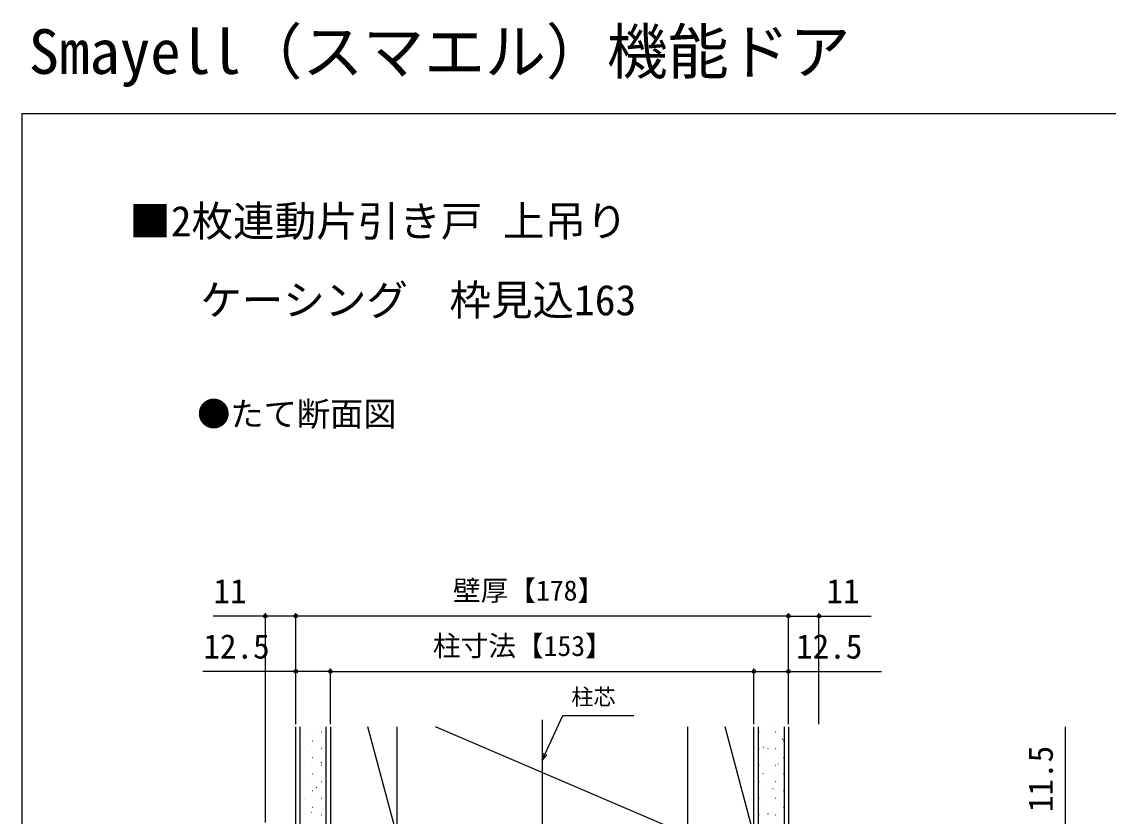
# Model space of a CAD drawing. Units: millimetres, scale not verified. Extents: x -525 to 525, y -784 to 780.
# Drawn here: x -525 to -132.5, y 492.7 to 779.6 of the extents above; entities that cross this region are included whole.
import ezdxf
from ezdxf.enums import TextEntityAlignment as Align

# ---------------------------------------------------------------- set-up
doc = ezdxf.new("R2010")
doc.units = ezdxf.units.MM
doc.header["$LTSCALE"] = 4
for name, color, linetype in [('0-2_USER1', 3, 'Continuous'), ('0-4_YKK_12', 2, 'Continuous'), ('0-7_YKK_D', 6, 'Continuous'), ('0-8_YKK_ZWAK', 7, 'Continuous'), ('0-9_YSS_K', 3, 'Continuous')]:
    doc.layers.add(name, color=color, linetype=linetype)
doc.styles.add('ＭＳ ゴシック', font='')
doc.styles.get('ＭＳ ゴシック').set_extended_font_data('MS Gothic')

msp = doc.modelspace()

# ---------------------------------------------------------------- linework, layer by layer
at = {"layer": '0-4_YKK_12'}
msp.add_line((-337.001, 527.5), (-337.001, 45.756), dxfattribs=at)
at = {"layer": '0-7_YKK_D'}
for p, q in [((-437.001, 490.5), (-437.001, 566)), ((-426.001, 526), (-426.001, 566)), ((-426.001, 526), (-426.001, 566)), ((-248.001, 526), (-248.001, 566)), ((-248.001, 526), (-248.001, 566)), ((-237.005, 526), (-237.005, 566)), ((-248.001, 565), (-426.001, 565)), ((-426.001, 526), (-426.001, 546)), ((-413.501, 526), (-413.501, 546)), ((-413.501, 526), (-413.501, 546)), ((-260.501, 526), (-260.501, 546)), ((-260.501, 526), (-260.501, 546)), ((-248.001, 526), (-248.001, 546)), ((-413.501, 545), (-260.501, 545))]:
    msp.add_line(p, q, dxfattribs=at)
for points in [[(-426.001, 565), (-437.001, 565), (-455.892, 565)], [(-248.001, 565), (-237.005, 565), (-218.114, 565)], [(-413.501, 545), (-426.001, 545), (-459.551, 545)], [(-260.501, 545), (-248.001, 545), (-214.451, 545)], [(-337.001, 512.924), (-335.923, 515.235), (-329.482, 529.048), (-303.887, 529.048)], [(-147.897, 480), (-147.897, 491.5), (-147.897, 525.05)], [(-335.304, 514.946), (-337.001, 512.924), (-336.543, 515.524)]]:
    msp.add_lwpolyline(points, dxfattribs=at)
for centre in [(-437.001, 565), (-426.001, 565), (-426.001, 565), (-248.001, 565), (-248.001, 565), (-237.005, 565), (-426.001, 545), (-413.501, 545), (-413.501, 545), (-260.501, 545), (-260.501, 545), (-248.001, 545)]:
    msp.add_circle(centre, 0.637, dxfattribs=at)
at = {"layer": '0-8_YKK_ZWAK'}
for q in [(-525, -783.5), (525, 746.5)]:
    msp.add_line((-525, 746.5), q, dxfattribs=at)
at = {"layer": '0-9_YSS_K'}
for p, q in [((-426.001, 480), (-426.001, 525)), ((-424.501, 525), (-424.501, 480)), ((-424.501, 522.698), (-424.484, 522.709)), ((-422.908, 523.157), (-422.808, 523.157)), ((-417.517, 523.255), (-417.498, 523.261)), ((-416.828, 523.157), (-416.728, 523.157)), ((-415.001, 480), (-415.001, 525)), ((-413.501, 525), (-413.501, 480)), ((-389.501, 525), (-389.501, 480)), ((-284.501, 486), (-375.501, 525)), ((-284.501, 525), (-284.501, 480)), ((-260.501, 486), (-270.951, 525)), ((-260.501, 480), (-260.501, 525)), ((-259.001, 525), (-259.001, 480)), ((-258.748, 523.157), (-258.648, 523.157)), ((-258.299, 522.818), (-258.28, 522.824)), ((-252.718, 524.794), (-252.699, 524.801)), ((-252.668, 523.157), (-252.568, 523.157)), ((-249.501, 480), (-249.501, 525)), ((-248.001, 525), (-248.001, 480)), ((-423.097, 521.278), (-423.079, 521.285)), ((-420.058, 519.927), (-419.958, 519.927)), ((-415.045, 521.121), (-415.001, 521.15)), ((-255.898, 519.927), (-255.798, 519.927)), ((-251.52, 519.536), (-251.502, 519.543)), ((-250.151, 520.564), (-249.984, 520.674)), ((-249.818, 519.927), (-249.718, 519.927)), ((-422.908, 517.177), (-422.808, 517.177)), ((-421.805, 516.054), (-421.787, 516.061)), ((-416.828, 517.177), (-416.728, 517.177)), ((-416.319, 517.997), (-416.3, 518.004)), ((-258.748, 517.177), (-258.648, 517.177)), ((-257.007, 517.593), (-256.988, 517.6)), ((-255.529, 517.004), (-255.362, 517.114)), ((-252.668, 517.177), (-252.568, 517.177)), ((-249.569, 514.545), (-249.55, 514.552)), ((-422.908, 511.197), (-422.808, 511.197)), ((-420.608, 510.796), (-420.589, 510.803)), ((-420.058, 513.947), (-419.958, 513.947)), ((-416.828, 511.197), (-416.728, 511.197)), ((-416.814, 512.115), (-416.647, 512.225)), ((-258.748, 511.197), (-258.648, 511.197)), ((-255.898, 513.947), (-255.798, 513.947)), ((-255.809, 512.336), (-255.79, 512.342)), ((-252.668, 511.197), (-252.568, 511.197)), ((-251.919, 511.558), (-251.753, 511.668)), ((-249.818, 513.947), (-249.718, 513.947)), ((-420.058, 507.967), (-419.958, 507.967)), ((-257.298, 507.998), (-257.131, 508.108)), ((-255.898, 507.967), (-255.798, 507.967)), ((-253.857, 507.345), (-253.838, 507.352)), ((-249.818, 507.967), (-249.718, 507.967)), ((-422.908, 505.217), (-422.808, 505.217)), ((-418.656, 505.806), (-418.637, 505.812)), ((-418.583, 503.108), (-418.416, 503.219)), ((-416.828, 505.217), (-416.728, 505.217)), ((-258.748, 505.217), (-258.648, 505.217)), ((-253.688, 502.551), (-253.522, 502.662)), ((-252.668, 505.217), (-252.568, 505.217)), ((-422.944, 498.605), (-422.925, 498.612)), ((-422.908, 499.237), (-422.808, 499.237)), ((-420.058, 501.987), (-419.958, 501.987)), ((-417.364, 500.581), (-417.345, 500.588)), ((-416.828, 499.237), (-416.728, 499.237)), ((-259.001, 499.035), (-258.9, 499.102)), ((-258.748, 499.237), (-258.648, 499.237)), ((-258.145, 500.144), (-258.126, 500.151)), ((-255.898, 501.987), (-255.798, 501.987)), ((-252.668, 499.237), (-252.568, 499.237)), ((-252.565, 502.121), (-252.546, 502.127)), ((-249.818, 501.987), (-249.718, 501.987)), ((-420.058, 496.007), (-419.958, 496.007)), ((-416.166, 495.323), (-416.147, 495.33)), ((-256.853, 494.92), (-256.834, 494.927)), ((-255.898, 496.007), (-255.798, 496.007)), ((-251.367, 496.863), (-251.348, 496.869)), ((-249.818, 496.007), (-249.718, 496.007)), ((-422.908, 493.257), (-422.808, 493.257)), ((-421.652, 493.381), (-421.633, 493.387)), ((-420.352, 494.102), (-420.185, 494.212)), ((-416.828, 493.257), (-416.728, 493.257)), ((-258.748, 493.257), (-258.648, 493.257)), ((-255.457, 493.545), (-255.29, 493.655)), ((-252.668, 493.257), (-252.568, 493.257))]:
    msp.add_line(p, q, dxfattribs=at)
msp.add_lwpolyline([(-413.501, 486), (-389.501, 486), (-399.951, 525)], dxfattribs=at)

# ---------------------------------------------------------------- texts
at = {"layer": '0-2_USER1', "style": 'ＭＳ ゴシック'}
for s, height, p in [('Smayell（スマエル）機能ドア', 16.13, (-522.462, 755.93)), ('■2枚連動片引き戸 上吊り', 11, (-486.153, 698.797)), ('\u3000 ケーシング\u3000枠見込163', 11, (-483, 670.303)), ('●たて断面図', 8.798, (-461.636, 630.932))]:
    msp.add_text(s, height=height, dxfattribs=at).set_placement(p, align=Align.BOTTOM_LEFT)
at = {"layer": '0-7_YKK_D', "style": 'ＭＳ ゴシック'}
for s, height, p in [('11', 8.798, (-455.733, 567)), ('壁厚【178】', 7.331, (-369.217, 568.364)), ('11', 8.798, (-234.295, 567)), ('12.5', 8.798, (-459.392, 547)), ('柱寸法【153】', 7.331, (-376.461, 548.364)), ('12.5', 8.798, (-245.292, 547)), ('柱芯', 5.865, (-326.478, 531.094))]:
    msp.add_text(s, height=height, dxfattribs=at).set_placement(p, align=Align.BOTTOM_LEFT)
msp.add_text('11.5', height=8.798, rotation=90, dxfattribs=at).set_placement((-149.897, 494.209), align=Align.BOTTOM_LEFT)

doc.saveas('drawing.dxf')
